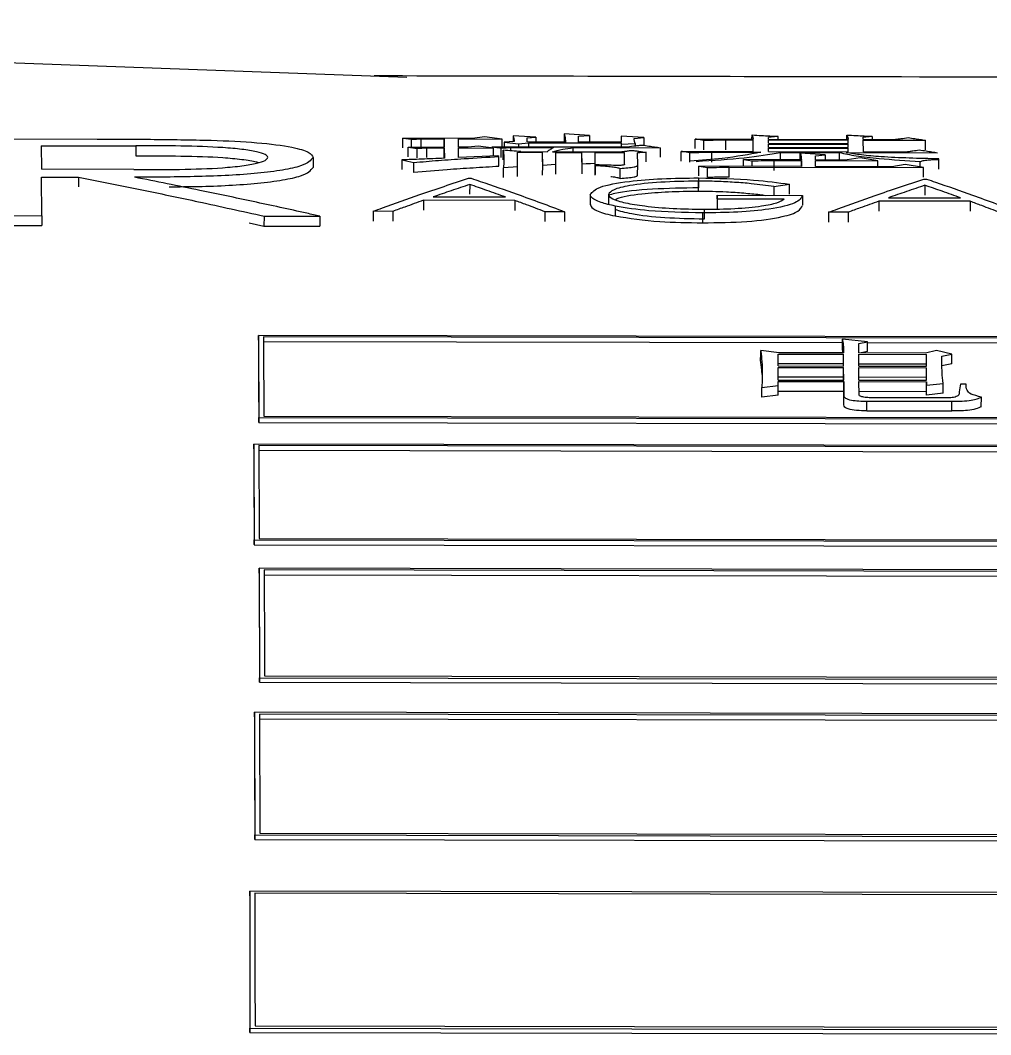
# Model space of a CAD drawing. Header units: millimetres. Extents: x 2271 to 4415, y 823 to 2339.
# Drawn here: x 2770.19 to 2779.81, y 2146.21 to 2156.27 of the extents above; entities that cross this region are included whole.
import ezdxf

# ---------------------------------------------------------------- set-up
doc = ezdxf.new("R2010")
doc.units = ezdxf.units.MM

msp = doc.modelspace()

# ---------------------------------------------------------------- linework, layer by layer
at = {"color": 7, "linetype": 'Continuous', "lineweight": 25}
for p, q in [((2758.706, 2156.269), (2774.021, 2155.706)), ((2774.792, 2155.114), (2774.673, 2155.099)), ((2774.965, 2155.092), (2774.792, 2155.114)), ((2775.3, 2155.11), (2775.073, 2155.124)), ((2775.073, 2155.124), (2775.073, 2155.067)), ((2775.83, 2155.129), (2775.581, 2155.143)), ((2775.581, 2155.143), (2775.581, 2155.062)), ((2775.722, 2155.12), (2775.83, 2155.129)), ((2775.722, 2155.062), (2775.722, 2155.12)), ((2776.144, 2155.121), (2776.144, 2155.061)), ((2776.371, 2155.108), (2776.144, 2155.121)), ((2776.144, 2155.121), (2776.144, 2155.061)), ((2777.441, 2155.09), (2777.442, 2155.133)), ((2777.701, 2155.09), (2777.701, 2155.119)), ((2778.383, 2155.088), (2778.383, 2155.132)), ((2778.632, 2155.119), (2778.632, 2155.088)), ((2769.949, 2155.093), (2770.95, 2155.091)), ((2770.398, 2155.026), (2771.336, 2155.025)), ((2770.398, 2155.026), (2770.401, 2154.793)), ((2771.336, 2155.025), (2771.336, 2154.926)), ((2773.98, 2155.101), (2774.067, 2155.09)), ((2774.673, 2155.099), (2773.98, 2155.101)), ((2773.98, 2155.006), (2773.98, 2155.101)), ((2774.035, 2155.012), (2774.122, 2155)), ((2774.035, 2155.012), (2774.392, 2155.011)), ((2774.035, 2154.917), (2774.035, 2155.012)), ((2774.067, 2155.012), (2774.067, 2155.09)), ((2774.164, 2155.094), (2774.392, 2155.093)), ((2774.164, 2155.012), (2774.164, 2155.094)), ((2774.392, 2155.093), (2774.392, 2155.011)), ((2774.532, 2155.093), (2774.965, 2155.092)), ((2774.533, 2155.011), (2774.532, 2155.093)), ((2774.728, 2155.023), (2774.63, 2155.011)), ((2774.879, 2155.003), (2774.728, 2155.023)), ((2774.868, 2155.016), (2776.188, 2155.014)), ((2774.868, 2155.005), (2774.868, 2155.016)), ((2775.084, 2155.067), (2774.987, 2155.062)), ((2774.987, 2155.062), (2774.987, 2155.016)), ((2774.987, 2155.062), (2775.128, 2155.044)), ((2775.128, 2155.044), (2775.225, 2155.056)), ((2775.128, 2155.044), (2775.128, 2155.016)), ((2775.214, 2155.105), (2775.3, 2155.11)), ((2775.214, 2155.063), (2775.214, 2155.105)), ((2775.593, 2155.062), (2775.214, 2155.063)), ((2775.225, 2155.056), (2775.225, 2155.015)), ((2775.225, 2155.056), (2776.144, 2155.054)), ((2775.3, 2155.11), (2775.3, 2155.063)), ((2776.144, 2155.061), (2775.722, 2155.062)), ((2776.144, 2155.054), (2776.144, 2155.014)), ((2776.144, 2155.054), (2776.144, 2155.04)), ((2776.144, 2155.04), (2776.285, 2155.048)), ((2776.144, 2155.04), (2776.144, 2155.014)), ((2776.274, 2155.098), (2776.371, 2155.108)), ((2776.285, 2155.048), (2776.285, 2155.025)), ((2776.879, 2154.997), (2776.88, 2155.091)), ((2776.88, 2155.091), (2777.453, 2155.09)), ((2776.966, 2154.986), (2776.966, 2155.08)), ((2777.182, 2155.084), (2777.453, 2155.083)), ((2777.182, 2154.985), (2777.182, 2155.084)), ((2777.454, 2154.968), (2777.453, 2155.083)), ((2777.453, 2154.989), (2777.453, 2155.083)), ((2777.604, 2155.09), (2777.604, 2155.109)), ((2777.604, 2155.09), (2778.394, 2155.088)), ((2777.604, 2155.083), (2778.394, 2155.082)), ((2777.605, 2155.05), (2777.604, 2155.083)), ((2777.605, 2155.05), (2778.394, 2155.049)), ((2777.605, 2155.043), (2778.394, 2155.042)), ((2777.605, 2155.009), (2777.605, 2155.043)), ((2778.394, 2155.049), (2778.394, 2155.082)), ((2778.394, 2155.049), (2778.394, 2155.082)), ((2778.395, 2155.008), (2778.394, 2155.042)), ((2778.394, 2155.008), (2778.394, 2155.042)), ((2778.545, 2155.088), (2778.545, 2155.11)), ((2778.545, 2155.088), (2778.848, 2155.088)), ((2778.545, 2155.081), (2779.162, 2155.08)), ((2778.547, 2154.966), (2778.545, 2155.081)), ((2774.122, 2154.905), (2774.122, 2155)), ((2774.219, 2155.004), (2774.392, 2155.004)), ((2774.219, 2154.909), (2774.219, 2155.004)), ((2774.392, 2155.004), (2774.393, 2154.902)), ((2774.63, 2155.011), (2774.533, 2155.011)), ((2774.533, 2155.004), (2774.879, 2155.003)), ((2774.534, 2154.908), (2774.533, 2155.004)), ((2774.923, 2154.925), (2774.534, 2154.908)), ((2774.879, 2154.923), (2774.879, 2155.003)), ((2774.934, 2154.919), (2774.923, 2154.925)), ((2774.934, 2154.824), (2774.934, 2154.919)), ((2774.977, 2154.886), (2774.977, 2154.981)), ((2775.052, 2155.009), (2775.474, 2155.008)), ((2775.052, 2154.976), (2775.052, 2155.009)), ((2775.118, 2154.961), (2775.366, 2154.96)), ((2775.119, 2154.817), (2775.118, 2154.961)), ((2775.15, 2154.968), (2775.41, 2154.967)), ((2775.368, 2154.831), (2775.366, 2154.96)), ((2775.366, 2154.865), (2775.366, 2154.96)), ((2775.464, 2154.967), (2776.145, 2154.966)), ((2775.496, 2154.96), (2775.756, 2154.959)), ((2775.497, 2154.84), (2775.496, 2154.96)), ((2775.669, 2155.007), (2776.534, 2155.006)), ((2775.669, 2154.967), (2775.669, 2155.007)), ((2775.757, 2154.843), (2775.756, 2154.959)), ((2775.756, 2154.864), (2775.756, 2154.959)), ((2775.886, 2154.959), (2776.178, 2154.959)), ((2775.887, 2154.85), (2775.886, 2154.959)), ((2776.179, 2154.839), (2776.178, 2154.959)), ((2776.178, 2154.863), (2776.178, 2154.959)), ((2776.309, 2154.834), (2776.308, 2154.954)), ((2776.74, 2154.969), (2777.454, 2154.968)), ((2776.74, 2154.874), (2776.74, 2154.969)), ((2776.827, 2154.862), (2776.827, 2154.957)), ((2777.043, 2154.961), (2777.53, 2154.961)), ((2777.043, 2154.863), (2777.043, 2154.961)), ((2777.605, 2155.009), (2778.395, 2155.008)), ((2777.605, 2155.002), (2778.395, 2155.001)), ((2777.605, 2154.968), (2777.605, 2155.002)), ((2777.605, 2154.968), (2778.395, 2154.966)), ((2777.724, 2154.887), (2777.725, 2154.96)), ((2777.725, 2154.96), (2778.309, 2154.959)), ((2778.168, 2154.937), (2777.919, 2154.952)), ((2777.919, 2154.887), (2777.919, 2154.952)), ((2778.071, 2154.926), (2778.168, 2154.937)), ((2778.071, 2154.886), (2778.071, 2154.926)), ((2778.168, 2154.937), (2778.168, 2154.886)), ((2778.309, 2154.886), (2778.309, 2154.959)), ((2778.374, 2154.959), (2779.282, 2154.957)), ((2778.395, 2154.966), (2778.395, 2155.001)), ((2778.395, 2154.966), (2778.395, 2155.001)), ((2778.547, 2154.966), (2778.968, 2154.965)), ((2773.092, 2154.91), (2773.092, 2154.811)), ((2773.972, 2154.886), (2773.971, 2154.791)), ((2773.972, 2154.886), (2774.091, 2154.86)), ((2774.09, 2154.761), (2774.091, 2154.86)), ((2775.367, 2154.735), (2775.368, 2154.831)), ((2775.757, 2154.747), (2775.757, 2154.843)), ((2775.887, 2154.836), (2775.887, 2154.83)), ((2775.887, 2154.836), (2775.887, 2154.74)), ((2775.887, 2154.734), (2775.887, 2154.83)), ((2776.308, 2154.738), (2776.309, 2154.834)), ((2776.914, 2154.726), (2776.915, 2154.822)), ((2776.915, 2154.822), (2777.001, 2154.809)), ((2777.931, 2154.82), (2776.915, 2154.822)), ((2777.217, 2154.715), (2777.217, 2154.813)), ((2777.217, 2154.813), (2779.143, 2154.81)), ((2777.357, 2154.888), (2777.444, 2154.875)), ((2777.931, 2154.887), (2777.357, 2154.888)), ((2777.357, 2154.821), (2777.357, 2154.888)), ((2777.444, 2154.821), (2777.444, 2154.875)), ((2777.66, 2154.879), (2777.931, 2154.879)), ((2777.66, 2154.781), (2777.66, 2154.879)), ((2777.931, 2154.879), (2777.931, 2154.82)), ((2777.931, 2154.82), (2777.931, 2154.879)), ((2778.071, 2154.886), (2778.385, 2154.886)), ((2778.071, 2154.879), (2778.688, 2154.877)), ((2778.072, 2154.82), (2778.071, 2154.879)), ((2778.829, 2154.818), (2778.072, 2154.82)), ((2778.515, 2154.905), (2778.385, 2154.886)), ((2778.688, 2154.877), (2778.515, 2154.905)), ((2778.688, 2154.818), (2778.688, 2154.877)), ((2778.959, 2154.84), (2778.829, 2154.818)), ((2779.143, 2154.81), (2778.959, 2154.84)), ((2779.293, 2154.794), (2779.294, 2154.89)), ((2779.294, 2154.89), (2779.294, 2154.896)), ((2771.316, 2154.79), (2770.401, 2154.793)), ((2770.401, 2154.716), (2770.766, 2154.715)), ((2770.404, 2154.332), (2770.401, 2154.716)), ((2770.766, 2154.715), (2770.766, 2154.618)), ((2774.978, 2154.712), (2774.978, 2154.808)), ((2776.136, 2154.705), (2776.136, 2154.801)), ((2777.001, 2154.713), (2777.001, 2154.809)), ((2774.632, 2154.703), (2774.658, 2154.703)), ((2774.644, 2154.642), (2774.643, 2154.545)), ((2776.907, 2154.675), (2776.907, 2154.577)), ((2776.913, 2154.707), (2776.913, 2154.609)), ((2777.659, 2154.621), (2777.812, 2154.644)), ((2777.812, 2154.547), (2777.812, 2154.644)), ((2779.145, 2154.695), (2779.171, 2154.695)), ((2779.156, 2154.634), (2779.156, 2154.537)), ((2774.282, 2154.519), (2774.997, 2154.518)), ((2775.839, 2154.542), (2775.839, 2154.443)), ((2776.018, 2154.543), (2776.018, 2154.444)), ((2777.095, 2154.501), (2777.095, 2154.535)), ((2777.095, 2154.535), (2777.941, 2154.533)), ((2777.095, 2154.535), (2777.095, 2154.437)), ((2777.941, 2154.533), (2777.941, 2154.436)), ((2778.795, 2154.511), (2779.51, 2154.509)), ((2774.185, 2154.485), (2774.185, 2154.387)), ((2775.092, 2154.483), (2774.185, 2154.485)), ((2776.085, 2154.428), (2776.085, 2154.33)), ((2777.095, 2154.501), (2777.762, 2154.5)), ((2777.095, 2154.501), (2777.095, 2154.403)), ((2778.698, 2154.476), (2778.698, 2154.379)), ((2779.605, 2154.475), (2778.698, 2154.476)), ((2769.955, 2154.333), (2770.404, 2154.332)), ((2772.606, 2154.328), (2772.605, 2154.23)), ((2772.606, 2154.328), (2773.16, 2154.327)), ((2773.882, 2154.375), (2773.686, 2154.376)), ((2773.686, 2154.376), (2773.686, 2154.277)), ((2775.388, 2154.372), (2775.388, 2154.274)), ((2775.584, 2154.372), (2775.388, 2154.372)), ((2776.952, 2154.36), (2776.952, 2154.262)), ((2776.967, 2154.396), (2776.967, 2154.298)), ((2778.395, 2154.367), (2778.199, 2154.367)), ((2778.199, 2154.367), (2778.199, 2154.269)), ((2769.955, 2154.235), (2770.404, 2154.234)), ((2772.458, 2154.262), (2772.605, 2154.23)), ((2772.605, 2154.23), (2773.16, 2154.229)), ((2794.532, 2153.104), (2772.55, 2153.145)), ((2794.483, 2153.092), (2772.6, 2153.133)), ((2778.587, 2153.082), (2778.338, 2153.11)), ((2772.549, 2153.096), (2772.553, 2152.284)), ((2772.599, 2153.085), (2778.338, 2153.074)), ((2778.501, 2153.064), (2778.587, 2153.082)), ((2778.501, 2152.972), (2778.501, 2153.064)), ((2778.587, 2153.074), (2781.616, 2153.068)), ((2777.712, 2152.973), (2777.528, 2152.997)), ((2777.701, 2152.96), (2778.35, 2152.959)), ((2777.701, 2152.843), (2777.701, 2152.96)), ((2778.35, 2152.972), (2777.712, 2152.973)), ((2778.35, 2152.841), (2778.35, 2152.959)), ((2779.161, 2152.971), (2778.501, 2152.972)), ((2778.501, 2152.959), (2779.172, 2152.957)), ((2778.502, 2152.841), (2778.501, 2152.959)), ((2778.587, 2152.985), (2778.523, 2152.972)), ((2779.269, 2152.997), (2779.161, 2152.971)), ((2779.173, 2152.84), (2779.172, 2152.957)), ((2779.421, 2152.96), (2779.269, 2152.997)), ((2779.324, 2152.941), (2779.421, 2152.96)), ((2778.35, 2152.863), (2777.701, 2152.864)), ((2777.701, 2152.843), (2778.35, 2152.841)), ((2777.701, 2152.829), (2778.35, 2152.828)), ((2777.702, 2152.703), (2777.701, 2152.829)), ((2778.35, 2152.841), (2778.35, 2152.863)), ((2778.351, 2152.702), (2778.35, 2152.828)), ((2779.172, 2152.861), (2778.502, 2152.862)), ((2778.502, 2152.841), (2779.173, 2152.84)), ((2778.502, 2152.828), (2779.173, 2152.826)), ((2778.502, 2152.702), (2778.502, 2152.828)), ((2779.172, 2152.84), (2779.172, 2152.861)), ((2779.173, 2152.701), (2779.173, 2152.826)), ((2779.421, 2152.863), (2779.323, 2152.845)), ((2778.35, 2152.732), (2777.701, 2152.733)), ((2777.702, 2152.703), (2778.351, 2152.702)), ((2778.35, 2152.702), (2778.35, 2152.732)), ((2779.172, 2152.73), (2778.502, 2152.731)), ((2778.502, 2152.702), (2779.173, 2152.701)), ((2779.172, 2152.701), (2779.172, 2152.73)), ((2777.54, 2152.629), (2777.702, 2152.648)), ((2777.54, 2152.533), (2777.54, 2152.629)), ((2777.702, 2152.689), (2778.351, 2152.688)), ((2777.702, 2152.648), (2777.702, 2152.689)), ((2778.351, 2152.688), (2778.352, 2152.551)), ((2778.502, 2152.688), (2779.173, 2152.687)), ((2778.503, 2152.559), (2778.502, 2152.688)), ((2779.173, 2152.687), (2779.173, 2152.651)), ((2779.173, 2152.651), (2779.335, 2152.67)), ((2779.173, 2152.555), (2779.173, 2152.651)), ((2779.563, 2152.664), (2779.509, 2152.664)), ((2777.702, 2152.552), (2777.54, 2152.533)), ((2777.702, 2152.594), (2778.351, 2152.592)), ((2778.351, 2152.456), (2778.351, 2152.592)), ((2778.351, 2152.456), (2778.352, 2152.551)), ((2778.502, 2152.592), (2779.173, 2152.591)), ((2779.38, 2152.527), (2778.633, 2152.528)), ((2779.173, 2152.555), (2779.173, 2152.591)), ((2779.335, 2152.574), (2779.173, 2152.555)), ((2779.714, 2152.439), (2779.715, 2152.535)), ((2778.579, 2152.494), (2779.423, 2152.493)), ((2778.579, 2152.398), (2778.579, 2152.494)), ((2778.579, 2152.398), (2779.422, 2152.397)), ((2779.422, 2152.397), (2779.423, 2152.493)), ((2772.553, 2152.284), (2772.553, 2152.332)), ((2772.553, 2152.332), (2794.536, 2152.291)), ((2772.603, 2152.345), (2794.486, 2152.305)), ((2772.553, 2152.284), (2794.536, 2152.243)), ((2794.487, 2152.028), (2772.504, 2152.069)), ((2772.504, 2152.021), (2772.507, 2151.071)), ((2794.437, 2152.014), (2772.554, 2152.055)), ((2772.554, 2152.007), (2794.437, 2151.967)), ((2772.507, 2151.072), (2772.507, 2151.119)), ((2772.507, 2151.119), (2794.49, 2151.078)), ((2772.557, 2151.134), (2794.44, 2151.093)), ((2772.507, 2151.071), (2794.49, 2151.03)), ((2772.557, 2150.79), (2772.558, 2150.837)), ((2772.557, 2150.79), (2772.56, 2149.707)), ((2794.54, 2150.796), (2772.558, 2150.837)), ((2794.491, 2150.78), (2772.608, 2150.821)), ((2772.607, 2150.774), (2794.49, 2150.733)), ((2772.56, 2149.707), (2772.56, 2149.753)), ((2772.56, 2149.753), (2794.543, 2149.712)), ((2772.56, 2149.707), (2794.543, 2149.666)), ((2772.61, 2149.771), (2794.493, 2149.73)), ((2794.494, 2149.369), (2772.511, 2149.41)), ((2794.444, 2149.351), (2772.561, 2149.392)), ((2772.511, 2149.364), (2772.513, 2148.149)), ((2772.561, 2149.346), (2794.444, 2149.305)), ((2772.513, 2148.194), (2794.496, 2148.153)), ((2772.513, 2148.149), (2772.513, 2148.194)), ((2772.563, 2148.213), (2794.446, 2148.173)), ((2772.513, 2148.149), (2794.496, 2148.108)), ((2784.447, 2147.614), (2772.464, 2147.637)), ((2772.464, 2147.592), (2772.466, 2146.236)), ((2784.397, 2147.594), (2772.514, 2147.616)), ((2772.466, 2146.236), (2772.466, 2146.279)), ((2772.466, 2146.279), (2784.449, 2146.257)), ((2772.516, 2146.301), (2784.399, 2146.279)), ((2772.466, 2146.236), (2784.449, 2146.214))]:
    msp.add_line(p, q, dxfattribs=at)
at = {"color": 7, "linetype": 'Continuous', "lineweight": 25, "flags": 128}
for points in [[(2775.83, 2155.129), (2775.83, 2155.074), (2775.83, 2155.062)], [(2774.067, 2155.09), (2774.116, 2155.092), (2774.164, 2155.094)], [(2774.391, 2155.011), (2774.391, 2155.05), (2774.392, 2155.093)], [(2774.965, 2155.016), (2774.965, 2155.049), (2774.965, 2155.092)], [(2776.371, 2155.108), (2776.371, 2155.053), (2776.371, 2155.03)], [(2779.162, 2154.986), (2779.162, 2155.037), (2779.162, 2155.08)], [(2774.122, 2155), (2774.171, 2155.002), (2774.219, 2155.004)], [(2774.392, 2154.909), (2774.392, 2154.961), (2774.392, 2155.004)], [(2774.955, 2155.004), (2775.004, 2155.006), (2775.052, 2155.009)], [(2774.955, 2154.909), (2774.955, 2154.961), (2774.955, 2155.004)], [(2776.394, 2154.961), (2776.372, 2154.959), (2776.351, 2154.958), (2776.329, 2154.956), (2776.308, 2154.954)], [(2776.394, 2154.866), (2776.394, 2154.918), (2776.394, 2154.961)], [(2776.534, 2154.911), (2776.534, 2154.962), (2776.534, 2155.006)], [(2775.119, 2154.817), (2775.073, 2154.814), (2775.026, 2154.811), (2774.978, 2154.808)], [(2775.119, 2154.721), (2775.119, 2154.774), (2775.119, 2154.817)], [(2775.497, 2154.84), (2775.452, 2154.837), (2775.41, 2154.834), (2775.368, 2154.831)], [(2775.497, 2154.744), (2775.497, 2154.797), (2775.497, 2154.84)], [(2775.887, 2154.85), (2775.84, 2154.848), (2775.798, 2154.845), (2775.757, 2154.843)], [(2775.886, 2154.754), (2775.887, 2154.807), (2775.887, 2154.85)], [(2779.11, 2154.815), (2779.11, 2154.826), (2779.11, 2154.869)], [(2779.143, 2154.714), (2779.143, 2154.766), (2779.143, 2154.81)], [(2777.659, 2154.621), (2777.658, 2154.572), (2777.658, 2154.534)], [(2775.092, 2154.483), (2775.092, 2154.428), (2775.092, 2154.385)], [(2779.605, 2154.475), (2779.605, 2154.42), (2779.605, 2154.376)], [(2770.404, 2154.332), (2770.404, 2154.277), (2770.404, 2154.234)], [(2773.16, 2154.327), (2773.16, 2154.272), (2773.16, 2154.229)], [(2773.882, 2154.375), (2773.882, 2154.32), (2773.882, 2154.277)], [(2775.584, 2154.372), (2775.583, 2154.317), (2775.583, 2154.274)], [(2778.395, 2154.367), (2778.395, 2154.312), (2778.395, 2154.269)], [(2772.549, 2153.097), (2772.55, 2153.124), (2772.55, 2153.145)], [(2778.338, 2153.014), (2778.338, 2153.068), (2778.338, 2153.11)], [(2778.587, 2152.985), (2778.587, 2153.039), (2778.587, 2153.082)], [(2777.527, 2152.901), (2777.528, 2152.955), (2777.528, 2152.997)], [(2778.35, 2152.863), (2778.35, 2152.917), (2778.35, 2152.959)], [(2779.172, 2152.861), (2779.172, 2152.915), (2779.172, 2152.957)], [(2779.421, 2152.863), (2779.421, 2152.917), (2779.421, 2152.96)], [(2778.35, 2152.732), (2778.35, 2152.786), (2778.35, 2152.828)], [(2779.172, 2152.73), (2779.172, 2152.784), (2779.173, 2152.826)], [(2777.702, 2152.552), (2777.702, 2152.606), (2777.702, 2152.648)], [(2778.351, 2152.592), (2778.351, 2152.646), (2778.351, 2152.688)], [(2779.173, 2152.591), (2779.173, 2152.645), (2779.173, 2152.687)], [(2779.335, 2152.574), (2779.335, 2152.628), (2779.335, 2152.67)], [(2772.504, 2152.021), (2772.504, 2152.048), (2772.504, 2152.069)], [(2772.511, 2149.364), (2772.511, 2149.39), (2772.511, 2149.41)], [(2772.464, 2147.592), (2772.464, 2147.617), (2772.464, 2147.637)]]:
    msp.add_lwpolyline(points, dxfattribs=at)
at = {"color": 7, "linetype": 'Continuous', "lineweight": 25}
for points, knots in [([(2795.719, 2155.678), (2793.678, 2155.681), (2787.85, 2155.692), (2780.499, 2155.704), (2775.202, 2155.715), (2773.697, 2155.718)], [0, 0, 0, 0, 0.278431, 0.79507, 1, 1, 1, 1]), ([(2775.073, 2155.124), (2775.075, 2155.119), (2775.079, 2155.108), (2775.084, 2155.089), (2775.084, 2155.076), (2775.084, 2155.067)], [0, 0, 0, 0, 0.284728, 0.569467, 1, 1, 1, 1]), ([(2775.581, 2155.143), (2775.585, 2155.128), (2775.591, 2155.107), (2775.592, 2155.08), (2775.592, 2155.068), (2775.593, 2155.062)], [0, 0, 0, 0, 0.563227, 0.781607, 1, 1, 1, 1]), ([(2777.442, 2155.133), (2777.444, 2155.128), (2777.448, 2155.119), (2777.451, 2155.105), (2777.452, 2155.095), (2777.453, 2155.09)], [0, 0, 0, 0, 0.319584, 0.659717, 1, 1, 1, 1]), ([(2777.442, 2155.133), (2777.473, 2155.131), (2777.532, 2155.128), (2777.618, 2155.123), (2777.674, 2155.121), (2777.701, 2155.119)], [0, 0, 0, 0, 0.360405, 0.680202, 1, 1, 1, 1]), ([(2777.701, 2155.119), (2777.688, 2155.118), (2777.666, 2155.115), (2777.633, 2155.112), (2777.614, 2155.11), (2777.604, 2155.109)], [0, 0, 0, 0, 0.400148, 0.700074, 1, 1, 1, 1]), ([(2778.383, 2155.132), (2778.385, 2155.128), (2778.39, 2155.118), (2778.393, 2155.104), (2778.394, 2155.093), (2778.394, 2155.088)], [0, 0, 0, 0, 0.314478, 0.657155, 1, 1, 1, 1]), ([(2778.383, 2155.132), (2778.414, 2155.131), (2778.471, 2155.127), (2778.554, 2155.123), (2778.606, 2155.12), (2778.632, 2155.119)], [0, 0, 0, 0, 0.374011, 0.687006, 1, 1, 1, 1]), ([(2778.632, 2155.119), (2778.624, 2155.118), (2778.61, 2155.116), (2778.588, 2155.114), (2778.567, 2155.112), (2778.552, 2155.11), (2778.545, 2155.11)], [0, 0, 0, 0, 0.25, 0.5, 0.75, 1, 1, 1, 1]), ([(2770.95, 2155.091), (2771.008, 2155.091), (2771.185, 2155.091), (2771.563, 2155.09), (2771.882, 2155.084), (2772.083, 2155.081)], [0, 0, 0, 0, 0.155322, 0.465997, 1, 1, 1, 1]), ([(2772.643, 2154.911), (2772.638, 2154.921), (2772.628, 2154.94), (2772.532, 2154.968), (2772.391, 2154.991), (2772.011, 2155.025), (2771.636, 2155.025), (2771.336, 2155.025)], [0, 0, 0, 0, 0.1127199, 0.2273232, 0.3542171, 0.4847985, 1, 1, 1, 1]), ([(2772.083, 2155.081), (2772.239, 2155.074), (2772.546, 2155.061), (2772.879, 2155.017), (2773.066, 2154.964), (2773.083, 2154.928), (2773.092, 2154.91)], [0, 0, 0, 0, 0.291809, 0.574032, 0.788676, 1, 1, 1, 1]), ([(2774.868, 2155.016), (2774.883, 2155.014), (2774.912, 2155.01), (2774.94, 2155.006), (2774.955, 2155.004)], [0, 0, 0, 0, 0.5, 1, 1, 1, 1]), ([(2776.188, 2155.014), (2776.215, 2155.017), (2776.256, 2155.022), (2776.31, 2155.028), (2776.337, 2155.031), (2776.35, 2155.033)], [0, 0, 0, 0, 0.5, 0.75, 1, 1, 1, 1]), ([(2776.285, 2155.048), (2776.282, 2155.055), (2776.278, 2155.066), (2776.274, 2155.082), (2776.274, 2155.093), (2776.274, 2155.098)], [0, 0, 0, 0, 0.370983, 0.685388, 1, 1, 1, 1]), ([(2776.35, 2155.033), (2776.374, 2155.03), (2776.416, 2155.023), (2776.477, 2155.014), (2776.515, 2155.009), (2776.534, 2155.006)], [0, 0, 0, 0, 0.382288, 0.691144, 1, 1, 1, 1]), ([(2776.966, 2155.08), (2776.954, 2155.082), (2776.933, 2155.084), (2776.904, 2155.088), (2776.888, 2155.09), (2776.88, 2155.091)], [0, 0, 0, 0, 0.428361, 0.71418, 1, 1, 1, 1]), ([(2776.966, 2155.08), (2777.006, 2155.081), (2777.077, 2155.084), (2777.15, 2155.084), (2777.182, 2155.084)], [0, 0, 0, 0, 0.558835, 1, 1, 1, 1]), ([(2778.848, 2155.088), (2778.86, 2155.089), (2778.884, 2155.092), (2778.931, 2155.098), (2778.966, 2155.103), (2778.989, 2155.106)], [0, 0, 0, 0, 0.25461, 0.509219, 1, 1, 1, 1]), ([(2778.989, 2155.106), (2779.011, 2155.103), (2779.052, 2155.097), (2779.109, 2155.088), (2779.144, 2155.083), (2779.162, 2155.08)], [0, 0, 0, 0, 0.393554, 0.696777, 1, 1, 1, 1]), ([(2771.316, 2154.79), (2771.621, 2154.79), (2772.003, 2154.789), (2772.392, 2154.825), (2772.536, 2154.851), (2772.628, 2154.88), (2772.638, 2154.901), (2772.643, 2154.911)], [0, 0, 0, 0, 0.51513, 0.645771, 0.772701, 0.88717, 1, 1, 1, 1]), ([(2771.336, 2154.926), (2771.637, 2154.926), (2772.014, 2154.927), (2772.388, 2154.892), (2772.508, 2154.875), (2772.546, 2154.862), (2772.553, 2154.86)], [0, 0, 0, 0, 0.64047, 0.802747, 0.960385, 1, 1, 1, 1]), ([(2774.091, 2154.86), (2774.171, 2154.867), (2774.331, 2154.882), (2774.618, 2154.9), (2774.819, 2154.912), (2774.934, 2154.919)], [0, 0, 0, 0, 0.300714, 0.59903, 1, 1, 1, 1]), ([(2774.977, 2154.981), (2774.978, 2154.971), (2774.982, 2154.938), (2774.985, 2154.881), (2774.98, 2154.832), (2774.978, 2154.808)], [0, 0, 0, 0, 0.183884, 0.591879, 1, 1, 1, 1]), ([(2775.15, 2154.968), (2775.121, 2154.97), (2775.063, 2154.975), (2775.006, 2154.979), (2774.977, 2154.981)], [0, 0, 0, 0, 0.5, 1, 1, 1, 1]), ([(2775.474, 2155.008), (2775.463, 2155.001), (2775.442, 2154.988), (2775.42, 2154.974), (2775.41, 2154.967)], [0, 0, 0, 0, 0.5, 1, 1, 1, 1]), ([(2775.464, 2154.967), (2775.495, 2154.976), (2775.552, 2154.99), (2775.633, 2155.002), (2775.669, 2155.007)], [0, 0, 0, 0, 0.556261, 1, 1, 1, 1]), ([(2776.145, 2154.966), (2776.158, 2154.968), (2776.182, 2154.971), (2776.218, 2154.976), (2776.241, 2154.979), (2776.253, 2154.98)], [0, 0, 0, 0, 0.3426926, 0.6713463, 1, 1, 1, 1]), ([(2776.253, 2154.98), (2776.266, 2154.979), (2776.29, 2154.975), (2776.337, 2154.969), (2776.372, 2154.964), (2776.394, 2154.961)], [0, 0, 0, 0, 0.2636067, 0.5272133, 1, 1, 1, 1]), ([(2776.827, 2154.957), (2776.814, 2154.959), (2776.794, 2154.962), (2776.765, 2154.966), (2776.748, 2154.968), (2776.74, 2154.969)], [0, 0, 0, 0, 0.428361, 0.71418, 1, 1, 1, 1]), ([(2776.827, 2154.957), (2776.866, 2154.959), (2776.938, 2154.961), (2777.011, 2154.961), (2777.043, 2154.961)], [0, 0, 0, 0, 0.558835, 1, 1, 1, 1]), ([(2777.53, 2154.961), (2777.412, 2154.939), (2777.217, 2154.902), (2776.938, 2154.882), (2776.827, 2154.874)], [0, 0, 0, 0, 0.602165, 1, 1, 1, 1]), ([(2776.889, 2154.871), (2777.056, 2154.882), (2777.382, 2154.901), (2777.612, 2154.941), (2777.725, 2154.96)], [0, 0, 0, 0, 0.513657, 1, 1, 1, 1]), ([(2777.919, 2154.952), (2777.923, 2154.942), (2777.928, 2154.926), (2777.93, 2154.903), (2777.93, 2154.892), (2777.931, 2154.887)], [0, 0, 0, 0, 0.4948491, 0.7474119, 1, 1, 1, 1]), ([(2778.309, 2154.959), (2778.36, 2154.948), (2778.465, 2154.924), (2778.748, 2154.894), (2778.972, 2154.879), (2779.11, 2154.869)], [0, 0, 0, 0, 0.271719, 0.55196, 1, 1, 1, 1]), ([(2779.294, 2154.896), (2779.097, 2154.9), (2778.825, 2154.906), (2778.521, 2154.933), (2778.422, 2154.951), (2778.374, 2154.959)], [0, 0, 0, 0, 0.568218, 0.786772, 1, 1, 1, 1]), ([(2778.968, 2154.965), (2778.98, 2154.967), (2779.003, 2154.97), (2779.046, 2154.977), (2779.078, 2154.982), (2779.098, 2154.985)], [0, 0, 0, 0, 0.264853, 0.529706, 1, 1, 1, 1]), ([(2779.098, 2154.985), (2779.122, 2154.982), (2779.164, 2154.975), (2779.225, 2154.966), (2779.263, 2154.96), (2779.282, 2154.957)], [0, 0, 0, 0, 0.382288, 0.691144, 1, 1, 1, 1]), ([(2773.092, 2154.91), (2773.069, 2154.881), (2773.034, 2154.835), (2772.796, 2154.783), (2772.466, 2154.741), (2771.95, 2154.716), (2771.532, 2154.714), (2771.321, 2154.714)], [0, 0, 0, 0, 0.226303, 0.352527, 0.482339, 0.739087, 1, 1, 1, 1]), ([(2771.665, 2154.619), (2771.761, 2154.62), (2772.064, 2154.621), (2772.466, 2154.643), (2772.796, 2154.685), (2773.034, 2154.737), (2773.069, 2154.782), (2773.092, 2154.811)], [0, 0, 0, 0, 0.138201, 0.437734, 0.589124, 0.736275, 1, 1, 1, 1]), ([(2774.393, 2154.902), (2774.356, 2154.901), (2774.28, 2154.897), (2774.14, 2154.892), (2774.037, 2154.888), (2773.972, 2154.886)], [0, 0, 0, 0, 0.270954, 0.541932, 1, 1, 1, 1]), ([(2774.934, 2154.821), (2774.848, 2154.815), (2774.677, 2154.805), (2774.389, 2154.787), (2774.199, 2154.771), (2774.09, 2154.761)], [0, 0, 0, 0, 0.298424, 0.596867, 1, 1, 1, 1]), ([(2776.179, 2154.839), (2776.178, 2154.838), (2776.175, 2154.836), (2776.166, 2154.834), (2776.151, 2154.832), (2776.11, 2154.83), (2776.02, 2154.833), (2775.94, 2154.835), (2775.887, 2154.836)], [0, 0, 0, 0, 0.049797, 0.100838, 0.163849, 0.229314, 0.492568, 1, 1, 1, 1]), ([(2775.887, 2154.83), (2775.922, 2154.828), (2775.98, 2154.825), (2776.052, 2154.818), (2776.104, 2154.811), (2776.125, 2154.804), (2776.136, 2154.801)], [0, 0, 0, 0, 0.34869, 0.570906, 0.788288, 1, 1, 1, 1]), ([(2776.136, 2154.801), (2776.187, 2154.805), (2776.258, 2154.81), (2776.305, 2154.824), (2776.308, 2154.831), (2776.309, 2154.834)], [0, 0, 0, 0, 0.572838, 0.788051, 1, 1, 1, 1]), ([(2777.001, 2154.809), (2777.041, 2154.81), (2777.112, 2154.813), (2777.185, 2154.813), (2777.217, 2154.813)], [0, 0, 0, 0, 0.558835, 1, 1, 1, 1]), ([(2777.444, 2154.875), (2777.484, 2154.877), (2777.555, 2154.879), (2777.628, 2154.879), (2777.66, 2154.879)], [0, 0, 0, 0, 0.558835, 1, 1, 1, 1]), ([(2779.11, 2154.869), (2779.118, 2154.872), (2779.134, 2154.879), (2779.198, 2154.887), (2779.257, 2154.889), (2779.294, 2154.89)], [0, 0, 0, 0, 0.268716, 0.546829, 1, 1, 1, 1]), ([(2770.766, 2154.715), (2770.81, 2154.706), (2771.03, 2154.663), (2771.427, 2154.583), (2771.996, 2154.463), (2772.389, 2154.376), (2772.606, 2154.328)], [0, 0, 0, 0, 0.0719006, 0.3595044, 0.6471081, 1, 1, 1, 1]), ([(2773.16, 2154.327), (2773.116, 2154.337), (2772.896, 2154.386), (2772.499, 2154.473), (2771.93, 2154.593), (2771.537, 2154.671), (2771.321, 2154.714)], [0, 0, 0, 0, 0.071901, 0.359505, 0.647109, 1, 1, 1, 1]), ([(2776.044, 2154.72), (2776.046, 2154.72), (2776.068, 2154.718), (2776.104, 2154.712), (2776.125, 2154.706), (2776.136, 2154.702)], [0, 0, 0, 0, 0.057194, 0.534908, 1, 1, 1, 1]), ([(2776.136, 2154.702), (2776.187, 2154.706), (2776.258, 2154.711), (2776.305, 2154.725), (2776.307, 2154.732), (2776.308, 2154.735)], [0, 0, 0, 0, 0.573022, 0.78817, 1, 1, 1, 1]), ([(2777.217, 2154.715), (2777.176, 2154.715), (2777.103, 2154.714), (2777.032, 2154.712), (2777.001, 2154.71)], [0, 0, 0, 0, 0.561086, 1, 1, 1, 1]), ([(2773.686, 2154.376), (2773.717, 2154.387), (2773.871, 2154.444), (2774.106, 2154.527), (2774.391, 2154.624), (2774.552, 2154.677), (2774.632, 2154.703)], [0, 0, 0, 0, 0.0978573, 0.4892893, 0.744641, 1, 1, 1, 1]), ([(2774.644, 2154.642), (2774.613, 2154.632), (2774.551, 2154.611), (2774.431, 2154.571), (2774.341, 2154.539), (2774.282, 2154.519)], [0, 0, 0, 0, 0.2562, 0.512399, 1, 1, 1, 1]), ([(2774.997, 2154.518), (2774.967, 2154.529), (2774.906, 2154.55), (2774.788, 2154.592), (2774.701, 2154.623), (2774.644, 2154.642)], [0, 0, 0, 0, 0.2576544, 0.5153087, 1, 1, 1, 1]), ([(2774.658, 2154.703), (2774.688, 2154.693), (2774.84, 2154.642), (2775.07, 2154.562), (2775.348, 2154.461), (2775.505, 2154.402), (2775.584, 2154.372)], [0, 0, 0, 0, 0.0984235, 0.4921203, 0.7460566, 1, 1, 1, 1]), ([(2775.839, 2154.542), (2775.859, 2154.567), (2775.9, 2154.62), (2776.192, 2154.674), (2776.546, 2154.703), (2776.79, 2154.706), (2776.913, 2154.707)], [0, 0, 0, 0, 0.2666957, 0.542872, 0.7691791, 1, 1, 1, 1]), ([(2776.907, 2154.675), (2776.782, 2154.673), (2776.533, 2154.669), (2776.238, 2154.637), (2776.053, 2154.592), (2776.03, 2154.559), (2776.018, 2154.543)], [0, 0, 0, 0, 0.29177, 0.575659, 0.790646, 1, 1, 1, 1]), ([(2777.659, 2154.621), (2777.586, 2154.632), (2777.466, 2154.648), (2777.269, 2154.664), (2777.092, 2154.673), (2776.969, 2154.675), (2776.907, 2154.675)], [0, 0, 0, 0, 0.333819, 0.5539, 0.776247, 1, 1, 1, 1]), ([(2776.913, 2154.707), (2777.102, 2154.703), (2777.437, 2154.697), (2777.699, 2154.66), (2777.812, 2154.644)], [0, 0, 0, 0, 0.565607, 1, 1, 1, 1]), ([(2778.199, 2154.367), (2778.23, 2154.378), (2778.384, 2154.435), (2778.619, 2154.518), (2778.904, 2154.616), (2779.065, 2154.669), (2779.145, 2154.695)], [0, 0, 0, 0, 0.097857, 0.48929, 0.744641, 1, 1, 1, 1]), ([(2779.156, 2154.634), (2779.126, 2154.624), (2779.064, 2154.603), (2778.944, 2154.562), (2778.854, 2154.531), (2778.795, 2154.511)], [0, 0, 0, 0, 0.2562, 0.5124, 1, 1, 1, 1]), ([(2779.51, 2154.509), (2779.48, 2154.52), (2779.419, 2154.542), (2779.301, 2154.584), (2779.214, 2154.614), (2779.156, 2154.634)], [0, 0, 0, 0, 0.257655, 0.515309, 1, 1, 1, 1]), ([(2779.171, 2154.695), (2779.201, 2154.685), (2779.353, 2154.634), (2779.583, 2154.553), (2779.861, 2154.452), (2780.018, 2154.393), (2780.096, 2154.363)], [0, 0, 0, 0, 0.098424, 0.492121, 0.746057, 1, 1, 1, 1]), ([(2776.085, 2154.428), (2776.035, 2154.439), (2775.954, 2154.458), (2775.883, 2154.488), (2775.845, 2154.515), (2775.841, 2154.533), (2775.839, 2154.542)], [0, 0, 0, 0, 0.34549, 0.565421, 0.78323, 1, 1, 1, 1]), ([(2776.913, 2154.609), (2776.759, 2154.606), (2776.455, 2154.601), (2776.135, 2154.57), (2776.038, 2154.541), (2776.018, 2154.535)], [0, 0, 0, 0, 0.448895, 0.883632, 1, 1, 1, 1]), ([(2776.018, 2154.543), (2776.027, 2154.528), (2776.046, 2154.498), (2776.182, 2154.458), (2776.387, 2154.425), (2776.657, 2154.401), (2776.863, 2154.398), (2776.967, 2154.396)], [0, 0, 0, 0, 0.177039, 0.358021, 0.544463, 0.770382, 1, 1, 1, 1]), ([(2776.089, 2154.491), (2776.094, 2154.496), (2776.126, 2154.521), (2776.329, 2154.549), (2776.61, 2154.573), (2776.807, 2154.576), (2776.907, 2154.577)], [0, 0, 0, 0, 0.069443, 0.42034, 0.707712, 1, 1, 1, 1]), ([(2776.907, 2154.577), (2777.002, 2154.575), (2777.158, 2154.573), (2777.361, 2154.558), (2777.491, 2154.546), (2777.558, 2154.537), (2777.577, 2154.534)], [0, 0, 0, 0, 0.393733, 0.646435, 0.896024, 1, 1, 1, 1]), ([(2777.941, 2154.533), (2777.929, 2154.508), (2777.903, 2154.457), (2777.645, 2154.396), (2777.304, 2154.364), (2777.07, 2154.362), (2776.952, 2154.36)], [0, 0, 0, 0, 0.267465, 0.5423702, 0.7686044, 1, 1, 1, 1]), ([(2774.185, 2154.485), (2774.154, 2154.474), (2774.093, 2154.452), (2773.992, 2154.415), (2773.921, 2154.39), (2773.882, 2154.375)], [0, 0, 0, 0, 0.305312, 0.610624, 1, 1, 1, 1]), ([(2775.388, 2154.372), (2775.358, 2154.384), (2775.297, 2154.407), (2775.199, 2154.444), (2775.13, 2154.469), (2775.092, 2154.483)], [0, 0, 0, 0, 0.30712, 0.61424, 1, 1, 1, 1]), ([(2775.839, 2154.443), (2775.844, 2154.43), (2775.852, 2154.407), (2775.913, 2154.376), (2775.986, 2154.351), (2776.052, 2154.337), (2776.085, 2154.33)], [0, 0, 0, 0, 0.334778, 0.553599, 0.775175, 1, 1, 1, 1]), ([(2776.952, 2154.36), (2776.766, 2154.364), (2776.439, 2154.369), (2776.192, 2154.41), (2776.085, 2154.428)], [0, 0, 0, 0, 0.567481, 1, 1, 1, 1]), ([(2776.952, 2154.262), (2777.102, 2154.264), (2777.397, 2154.268), (2777.741, 2154.315), (2777.918, 2154.376), (2777.933, 2154.415), (2777.941, 2154.435)], [0, 0, 0, 0, 0.293346, 0.576042, 0.789757, 1, 1, 1, 1]), ([(2776.967, 2154.396), (2777.07, 2154.397), (2777.273, 2154.4), (2777.526, 2154.424), (2777.703, 2154.459), (2777.743, 2154.486), (2777.762, 2154.5)], [0, 0, 0, 0, 0.290738, 0.574908, 0.790761, 1, 1, 1, 1]), ([(2778.698, 2154.476), (2778.667, 2154.465), (2778.606, 2154.443), (2778.504, 2154.407), (2778.434, 2154.381), (2778.395, 2154.367)], [0, 0, 0, 0, 0.305312, 0.610624, 1, 1, 1, 1]), ([(2779.901, 2154.364), (2779.871, 2154.375), (2779.81, 2154.398), (2779.711, 2154.435), (2779.643, 2154.461), (2779.605, 2154.475)], [0, 0, 0, 0, 0.30712, 0.614241, 1, 1, 1, 1]), ([(2776.967, 2154.298), (2776.836, 2154.301), (2776.577, 2154.306), (2776.253, 2154.342), (2776.135, 2154.377), (2776.085, 2154.393)], [0, 0, 0, 0, 0.37177, 0.733499, 1, 1, 1, 1]), ([(2776.085, 2154.33), (2776.226, 2154.308), (2776.482, 2154.268), (2776.806, 2154.264), (2776.952, 2154.262)], [0, 0, 0, 0, 0.551186, 1, 1, 1, 1]), ([(2772.55, 2153.145), (2772.55, 2153.068), (2772.551, 2152.914), (2772.552, 2152.645), (2772.552, 2152.446), (2772.553, 2152.332)], [0, 0, 0, 0, 0.300085, 0.60017, 1, 1, 1, 1]), ([(2772.6, 2153.133), (2772.6, 2153.056), (2772.601, 2152.902), (2772.602, 2152.641), (2772.602, 2152.45), (2772.603, 2152.345)], [0, 0, 0, 0, 0.3096666, 0.6193332, 1, 1, 1, 1]), ([(2778.338, 2153.11), (2778.341, 2153.092), (2778.346, 2153.06), (2778.349, 2153.014), (2778.35, 2152.986), (2778.35, 2152.972)], [0, 0, 0, 0, 0.406806, 0.703385, 1, 1, 1, 1]), ([(2778.344, 2152.972), (2778.344, 2152.973), (2778.343, 2152.987), (2778.34, 2153), (2778.338, 2153.014)], [0, 0, 0, 0, 0.023108, 1, 1, 1, 1]), ([(2777.542, 2152.758), (2777.541, 2152.773), (2777.538, 2152.822), (2777.532, 2152.869), (2777.527, 2152.901)], [0, 0, 0, 0, 0.323116, 1, 1, 1, 1]), ([(2777.528, 2152.997), (2777.53, 2152.979), (2777.537, 2152.923), (2777.544, 2152.834), (2777.543, 2152.729), (2777.541, 2152.662), (2777.54, 2152.629)], [0, 0, 0, 0, 0.155938, 0.467831, 0.733898, 1, 1, 1, 1]), ([(2779.335, 2152.67), (2779.332, 2152.707), (2779.326, 2152.771), (2779.323, 2152.861), (2779.323, 2152.915), (2779.324, 2152.941)], [0, 0, 0, 0, 0.399782, 0.699877, 1, 1, 1, 1]), ([(2779.509, 2152.664), (2779.503, 2152.639), (2779.494, 2152.601), (2779.497, 2152.557), (2779.468, 2152.539), (2779.435, 2152.529), (2779.401, 2152.528), (2779.38, 2152.527)], [0, 0, 0, 0, 0.493024, 0.749907, 0.815172, 0.882174, 1, 1, 1, 1]), ([(2779.715, 2152.535), (2779.676, 2152.544), (2779.602, 2152.561), (2779.564, 2152.61), (2779.563, 2152.643), (2779.563, 2152.664)], [0, 0, 0, 0, 0.287878, 0.565058, 1, 1, 1, 1]), ([(2778.352, 2152.551), (2778.354, 2152.542), (2778.358, 2152.524), (2778.42, 2152.503), (2778.5, 2152.495), (2778.553, 2152.494), (2778.579, 2152.494)], [0, 0, 0, 0, 0.2667337, 0.5409494, 0.7687529, 1, 1, 1, 1]), ([(2778.633, 2152.528), (2778.614, 2152.528), (2778.577, 2152.529), (2778.529, 2152.536), (2778.505, 2152.548), (2778.504, 2152.556), (2778.503, 2152.559)], [0, 0, 0, 0, 0.293264, 0.577265, 0.790625, 1, 1, 1, 1]), ([(2779.423, 2152.493), (2779.491, 2152.493), (2779.585, 2152.495), (2779.676, 2152.516), (2779.702, 2152.529), (2779.715, 2152.535)], [0, 0, 0, 0, 0.570161, 0.787713, 1, 1, 1, 1]), ([(2778.579, 2152.398), (2778.545, 2152.399), (2778.479, 2152.4), (2778.395, 2152.413), (2778.355, 2152.435), (2778.353, 2152.449), (2778.351, 2152.456)], [0, 0, 0, 0, 0.29371, 0.577275, 0.790366, 1, 1, 1, 1]), ([(2779.714, 2152.439), (2779.698, 2152.431), (2779.664, 2152.416), (2779.561, 2152.398), (2779.475, 2152.397), (2779.422, 2152.397)], [0, 0, 0, 0, 0.269783, 0.548443, 1, 1, 1, 1]), ([(2772.504, 2152.069), (2772.504, 2151.978), (2772.505, 2151.797), (2772.506, 2151.482), (2772.506, 2151.251), (2772.507, 2151.119)], [0, 0, 0, 0, 0.300085, 0.60017, 1, 1, 1, 1]), ([(2772.554, 2152.055), (2772.554, 2151.964), (2772.555, 2151.782), (2772.556, 2151.476), (2772.556, 2151.256), (2772.557, 2151.134)], [0, 0, 0, 0, 0.309667, 0.619333, 1, 1, 1, 1]), ([(2772.558, 2150.837), (2772.558, 2150.733), (2772.558, 2150.524), (2772.559, 2150.165), (2772.56, 2149.903), (2772.56, 2149.753)], [0, 0, 0, 0, 0.3000852, 0.6001703, 1, 1, 1, 1]), ([(2772.608, 2150.821), (2772.608, 2150.716), (2772.608, 2150.508), (2772.609, 2150.159), (2772.61, 2149.909), (2772.61, 2149.771)], [0, 0, 0, 0, 0.309667, 0.619333, 1, 1, 1, 1]), ([(2772.511, 2149.41), (2772.511, 2149.292), (2772.512, 2149.057), (2772.512, 2148.654), (2772.513, 2148.361), (2772.513, 2148.194)], [0, 0, 0, 0, 0.300085, 0.60017, 1, 1, 1, 1]), ([(2772.561, 2149.392), (2772.561, 2149.274), (2772.562, 2149.039), (2772.562, 2148.647), (2772.563, 2148.367), (2772.563, 2148.213)], [0, 0, 0, 0, 0.309667, 0.619333, 1, 1, 1, 1]), ([(2772.464, 2147.637), (2772.464, 2147.505), (2772.465, 2147.241), (2772.465, 2146.791), (2772.466, 2146.465), (2772.466, 2146.279)], [0, 0, 0, 0, 0.300085, 0.60017, 1, 1, 1, 1]), ([(2772.514, 2147.616), (2772.514, 2147.484), (2772.515, 2147.221), (2772.515, 2146.783), (2772.516, 2146.472), (2772.516, 2146.301)], [0, 0, 0, 0, 0.30968, 0.61936, 1, 1, 1, 1])]:
    msp.add_open_spline(points, degree=3, knots=knots, dxfattribs=at)

doc.saveas('drawing.dxf')
